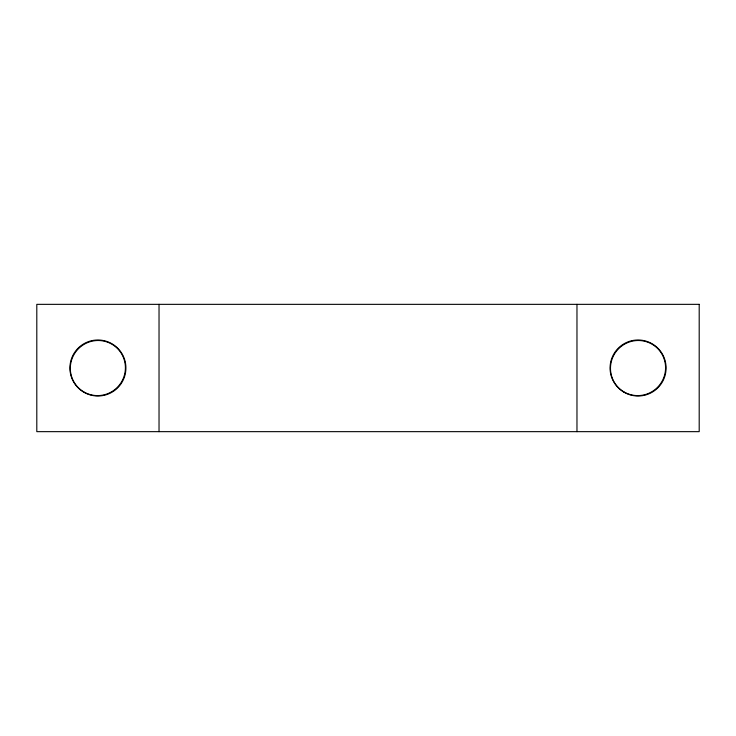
<?xml version="1.0" encoding="UTF-8"?>
<svg xmlns="http://www.w3.org/2000/svg" width="736" height="736" viewBox="0 0 736 736"><rect width="100%" height="100%" fill="white"/><g stroke="black" fill="none" stroke-linecap="round" stroke-linejoin="round"><path stroke-width="1.1" d="M576.969 304.345L576.969 431.655M159.031 304.345L159.031 431.655M699.2 304.345L36.8 304.345L36.8 431.655L699.2 431.655L699.2 304.345M83.913 392.26A28.014 28.014 0 0 0 125.92 368A28.014 28.014 0 0 0 83.913 343.74A28.014 28.014 0 0 0 83.913 392.26M624.073 392.26A28.014 28.014 0 0 0 666.089 368A28.014 28.014 0 0 0 624.073 343.74A28.014 28.014 0 0 0 624.073 392.26M104.852 394.634A27.692 27.407 -45 0 0 117.438 348.468A27.692 27.407 -45 0 0 71.282 361.063A27.692 27.407 -45 0 0 104.852 394.634M645.021 394.634A27.692 27.407 -45 0 0 657.607 348.468A27.692 27.407 -45 0 0 611.45 361.063A27.692 27.407 -45 0 0 645.021 394.634"/></g></svg>
